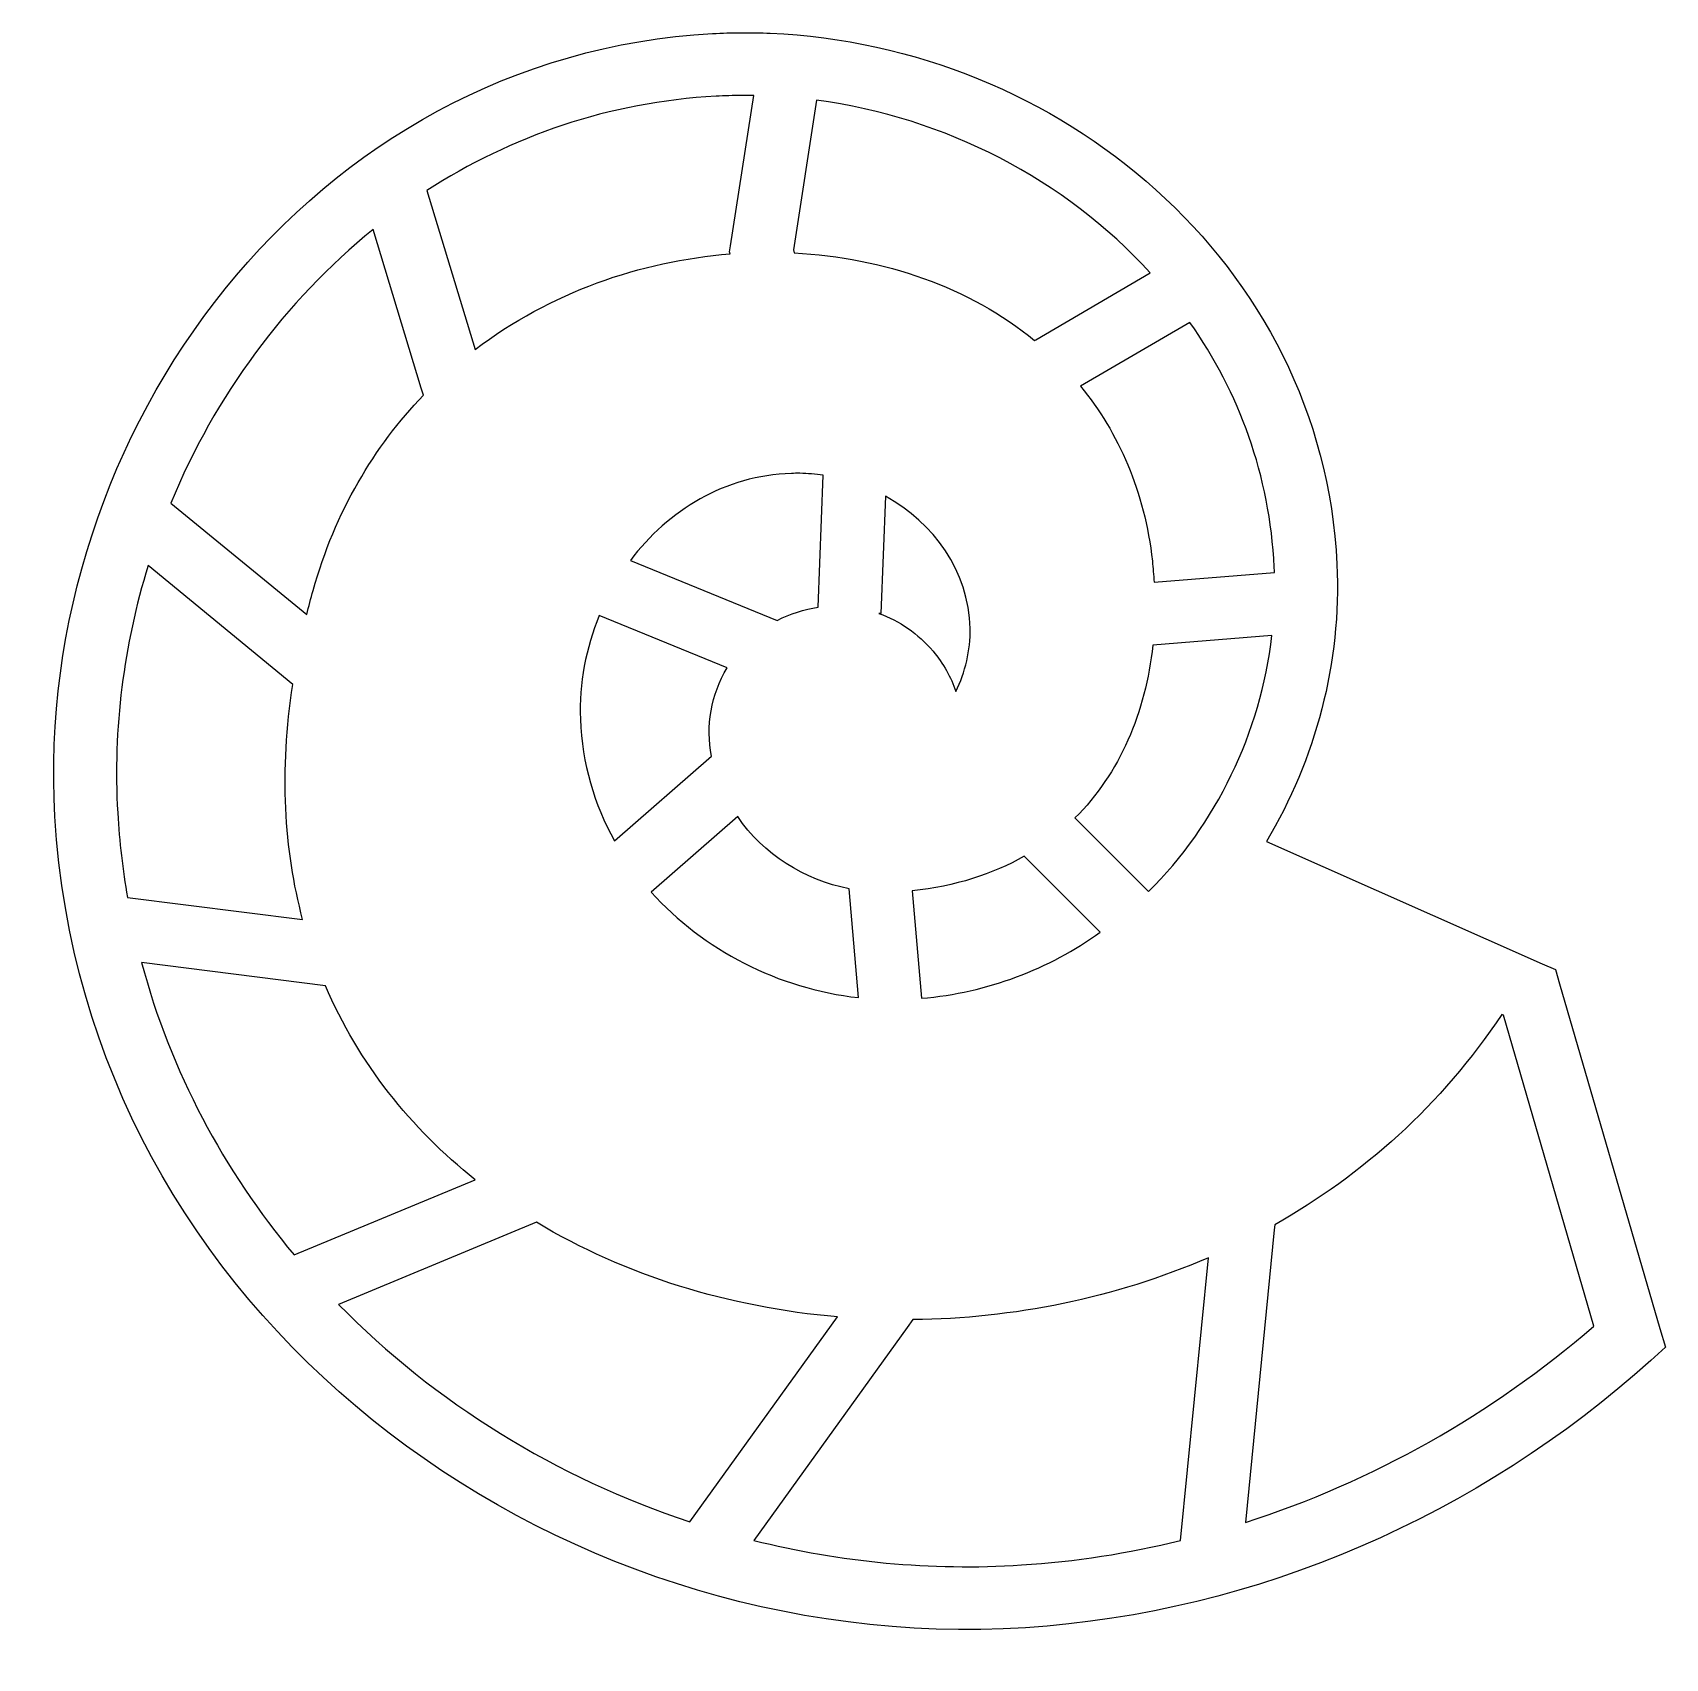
# Model space of a CAD drawing. Header units: centimetres. Extents: x -10.3 to 10.2, y -10.4 to 10.
import ezdxf

# ---------------------------------------------------------------- set-up
doc = ezdxf.new("R2010")
doc.units = ezdxf.units.CM
doc.header["$MEASUREMENT"] = 0
doc.layers.add('Layer 1', color=7, linetype='Continuous')

msp = doc.modelspace()

# ---------------------------------------------------------------- linework, layer by layer
at = {"layer": 'Layer 1'}
for points, knots in [([(-1.44425, 10.04386), (-1.5651, 10.04331), (-1.68558, 10.03998), (-1.80664, 10.03332), (-1.80664, 10.03332), (-6.83104, 9.75784), (-10.34001, 5.04211), (-10.05976, 0.2043), (-10.05976, 0.2043), (-9.69884, -6.02213), (-3.8668, -10.36037), (2.12168, -9.97534), (2.12168, -9.97534), (2.12168, -9.97534), (2.12295, -9.97534), (2.12295, -9.97534), (2.12295, -9.97534), (5.03149, -9.78786), (7.81073, -8.56482), (9.96885, -6.62037), (9.96885, -6.62037), (9.96885, -6.62037), (10.15203, -6.45566), (10.15203, -6.45566), (10.15203, -6.45566), (10.15203, -6.45566), (10.08351, -6.21847), (10.08351, -6.21847), (10.08351, -6.21847), (10.08351, -6.21847), (8.82505, -1.89225), (8.82505, -1.89225), (8.82505, -1.89225), (8.82505, -1.89225), (8.77373, -1.71565), (8.77373, -1.71565), (8.77373, -1.71565), (8.77373, -1.71565), (8.60632, -1.64186), (8.60632, -1.64186), (8.60632, -1.64186), (8.60632, -1.64186), (5.14449, -0.10938), (5.14449, -0.10938), (5.14449, -0.10938), (5.75989, 0.92192), (6.08897, 2.13859), (6.03002, 3.37213), (6.03002, 3.37213), (5.8487, 7.16624), (2.52485, 9.88708), (-1.08186, 10.0372), (-1.08186, 10.0372), (-1.20204, 10.04226), (-1.3234, 10.04437), (-1.44425, 10.04382), (-1.44425, 10.04382), (-1.44425, 10.04382), (-1.44425, 10.04386), (-1.44425, 10.04386)], [0, 0, 0, 0, 0.0625, 0.0625, 0.0625, 0.0625, 0.125, 0.125, 0.125, 0.125, 0.1875, 0.1875, 0.1875, 0.1875, 0.25, 0.25, 0.25, 0.25, 0.3125, 0.3125, 0.3125, 0.3125, 0.375, 0.375, 0.375, 0.375, 0.4375, 0.4375, 0.4375, 0.4375, 0.5, 0.5, 0.5, 0.5, 0.5625, 0.5625, 0.5625, 0.5625, 0.625, 0.625, 0.625, 0.625, 0.6875, 0.6875, 0.6875, 0.6875, 0.75, 0.75, 0.75, 0.75, 0.8125, 0.8125, 0.8125, 0.8125, 0.875, 0.875, 0.875, 0.875, 1, 1, 1, 1]), ([(-1.43898, 9.25587), (-1.38947, 9.25617), (-1.33946, 9.25524), (-1.29013, 9.2546), (-1.29013, 9.2546), (-1.29013, 9.2546), (-1.5813, 7.36759), (-1.5813, 7.36759), (-1.5813, 7.36759), (-1.5813, 7.36759), (-1.59311, 7.2938), (-1.59311, 7.2938), (-1.59311, 7.2938), (-1.59311, 7.2938), (-1.58657, 7.2674), (-1.58657, 7.2674), (-1.58657, 7.2674), (-2.71385, 7.17859), (-3.84483, 6.78234), (-4.78606, 6.06823), (-4.78606, 6.06823), (-4.78606, 6.06823), (-5.39222, 8.06193), (-5.39222, 8.06193), (-5.39222, 8.06193), (-4.33591, 8.74387), (-3.10777, 9.17289), (-1.76312, 9.24664), (-1.76312, 9.24664), (-1.65487, 9.25263), (-1.5468, 9.25528), (-1.43897, 9.25592), (-1.43897, 9.25592), (-1.43897, 9.25592), (-1.43898, 9.25587), (-1.43898, 9.25587)], [0, 0, 0, 0, 0.1, 0.1, 0.1, 0.1, 0.2, 0.2, 0.2, 0.2, 0.3, 0.3, 0.3, 0.3, 0.4, 0.4, 0.4, 0.4, 0.5, 0.5, 0.5, 0.5, 0.6, 0.6, 0.6, 0.6, 0.7, 0.7, 0.7, 0.7, 0.8, 0.8, 0.8, 0.8, 1, 1, 1, 1]), ([(-0.50074, 9.19658), (1.11303, 8.98237), (2.61969, 8.20045), (3.6857, 7.0302), (3.6857, 7.0302), (3.6857, 7.0302), (2.25199, 6.18937), (2.25199, 6.18937), (2.25199, 6.18937), (2.25199, 6.18937), (2.23622, 6.18018), (2.23622, 6.18018), (2.23622, 6.18018), (1.41723, 6.85078), (0.34397, 7.22131), (-0.78267, 7.2792), (-0.78267, 7.2792), (-0.78267, 7.2792), (-0.79195, 7.31875), (-0.79195, 7.31875), (-0.79195, 7.31875), (-0.79195, 7.31875), (-0.5007, 9.19649), (-0.5007, 9.19649), (-0.5007, 9.19649), (-0.5007, 9.19649), (-0.50074, 9.19658), (-0.50074, 9.19658)], [0, 0, 0, 0, 0.125, 0.125, 0.125, 0.125, 0.25, 0.25, 0.25, 0.25, 0.375, 0.375, 0.375, 0.375, 0.5, 0.5, 0.5, 0.5, 0.625, 0.625, 0.625, 0.625, 0.75, 0.75, 0.75, 0.75, 1, 1, 1, 1]), ([(-6.06692, 7.57311), (-6.06692, 7.57311), (-5.46206, 5.58067), (-5.46206, 5.58067), (-5.46206, 5.58067), (-5.46206, 5.58067), (-5.43575, 5.49237), (-5.43575, 5.49237), (-5.43575, 5.49237), (-6.05309, 4.85125), (-6.54118, 4.03547), (-6.82071, 3.04136), (-6.82071, 3.04136), (-6.84917, 2.94016), (-6.8749, 2.83938), (-6.89977, 2.73961), (-6.89977, 2.73961), (-6.89977, 2.73961), (-8.60631, 4.14035), (-8.60631, 4.14035), (-8.60631, 4.14035), (-8.05096, 5.48201), (-7.17795, 6.67675), (-6.06695, 7.57308), (-6.06695, 7.57308), (-6.06695, 7.57308), (-6.06692, 7.57311), (-6.06692, 7.57311)], [0, 0, 0, 0, 0.125, 0.125, 0.125, 0.125, 0.25, 0.25, 0.25, 0.25, 0.375, 0.375, 0.375, 0.375, 0.5, 0.5, 0.5, 0.5, 0.625, 0.625, 0.625, 0.625, 0.75, 0.75, 0.75, 0.75, 1, 1, 1, 1]), ([(4.18517, 6.40827), (4.80112, 5.52978), (5.18826, 4.48701), (5.24333, 3.33524), (5.24333, 3.33524), (5.24438, 3.31331), (5.24519, 3.29122), (5.24594, 3.26933), (5.24594, 3.26933), (5.24594, 3.26933), (3.73447, 3.14814), (3.73447, 3.14814), (3.73447, 3.14814), (3.72924, 3.2356), (3.7233, 3.32356), (3.71339, 3.41169), (3.71339, 3.41169), (3.61505, 4.28963), (3.29087, 5.02242), (2.8134, 5.60569), (2.8134, 5.60569), (2.8134, 5.60569), (4.18512, 6.40827), (4.18512, 6.40827), (4.18512, 6.40827), (4.18512, 6.40827), (4.18517, 6.40827), (4.18517, 6.40827)], [0, 0, 0, 0, 0.125, 0.125, 0.125, 0.125, 0.25, 0.25, 0.25, 0.25, 0.375, 0.375, 0.375, 0.375, 0.5, 0.5, 0.5, 0.5, 0.625, 0.625, 0.625, 0.625, 0.75, 0.75, 0.75, 0.75, 1, 1, 1, 1]), ([(-0.71158, 4.51324), (-0.6127, 4.51164), (-0.51487, 4.5027), (-0.41767, 4.48823), (-0.41767, 4.48823), (-0.41767, 4.48823), (-0.47966, 2.83187), (-0.47966, 2.83187), (-0.47966, 2.83187), (-0.6571, 2.80699), (-0.83126, 2.75289), (-0.99495, 2.66712), (-0.99495, 2.66712), (-0.99495, 2.66712), (-2.83845, 3.41826), (-2.83845, 3.41826), (-2.83845, 3.41826), (-2.3633, 4.0512), (-1.65134, 4.48578), (-0.817, 4.51197), (-0.817, 4.51197), (-0.78183, 4.51307), (-0.74666, 4.51387), (-0.71158, 4.51324)], [0, 0, 0, 0, 0.14285714, 0.14285714, 0.14285714, 0.14285714, 0.28571429, 0.28571429, 0.28571429, 0.28571429, 0.42857143, 0.42857143, 0.42857143, 0.42857143, 0.57142857, 0.57142857, 0.57142857, 0.57142857, 0.71428571, 0.71428571, 0.71428571, 0.71428571, 1, 1, 1, 1]), ([(0.36243, 4.22468), (0.96881, 3.88999), (1.40955, 3.29015), (1.42578, 2.56567), (1.42578, 2.56567), (1.43189, 2.29428), (1.36514, 2.01706), (1.24792, 1.77502), (1.24792, 1.77502), (1.18593, 1.95508), (1.09063, 2.12662), (0.96063, 2.28104), (0.96063, 2.28104), (0.7734, 2.50343), (0.53726, 2.66236), (0.28206, 2.75416), (0.28206, 2.75416), (0.28206, 2.75416), (0.30707, 2.75277), (0.30707, 2.75277), (0.30707, 2.75277), (0.30707, 2.75277), (0.36248, 4.22473), (0.36248, 4.22473), (0.36248, 4.22473), (0.36248, 4.22473), (0.36243, 4.22468), (0.36243, 4.22468)], [0, 0, 0, 0, 0.125, 0.125, 0.125, 0.125, 0.25, 0.25, 0.25, 0.25, 0.375, 0.375, 0.375, 0.375, 0.5, 0.5, 0.5, 0.5, 0.625, 0.625, 0.625, 0.625, 0.75, 0.75, 0.75, 0.75, 1, 1, 1, 1]), ([(-8.89091, 3.35497), (-8.89091, 3.35497), (-7.07634, 1.86328), (-7.07634, 1.86328), (-7.07634, 1.86328), (-7.24092, 0.77678), (-7.18471, -0.20919), (-6.9511, -1.08713), (-6.9511, -1.08713), (-6.9511, -1.08713), (-9.15045, -0.81047), (-9.15045, -0.81047), (-9.15045, -0.81047), (-9.21024, -0.46385), (-9.25207, -0.1104), (-9.27299, 0.25039), (-9.27299, 0.25039), (-9.33434, 1.30965), (-9.19751, 2.36271), (-8.89086, 3.35501), (-8.89086, 3.35501), (-8.89086, 3.35501), (-8.89091, 3.35497), (-8.89091, 3.35497)], [0, 0, 0, 0, 0.14285714, 0.14285714, 0.14285714, 0.14285714, 0.28571429, 0.28571429, 0.28571429, 0.28571429, 0.42857143, 0.42857143, 0.42857143, 0.42857143, 0.57142857, 0.57142857, 0.57142857, 0.57142857, 0.71428571, 0.71428571, 0.71428571, 0.71428571, 1, 1, 1, 1]), ([(-3.22851, 2.72772), (-3.22851, 2.72772), (-1.62478, 2.0715), (-1.62478, 2.0715), (-1.62478, 2.0715), (-1.82466, 1.73626), (-1.89204, 1.34018), (-1.82116, 0.96193), (-1.82116, 0.96193), (-1.82116, 0.96193), (-3.03745, -0.09754), (-3.03745, -0.09754), (-3.03745, -0.09754), (-3.29122, 0.35669), (-3.44564, 0.87123), (-3.46575, 1.42843), (-3.46575, 1.42843), (-3.48194, 1.8768), (-3.39588, 2.32138), (-3.22856, 2.72775), (-3.22856, 2.72775), (-3.22856, 2.72775), (-3.22851, 2.72772), (-3.22851, 2.72772)], [0, 0, 0, 0, 0.14285714, 0.14285714, 0.14285714, 0.14285714, 0.28571429, 0.28571429, 0.28571429, 0.28571429, 0.42857143, 0.42857143, 0.42857143, 0.42857143, 0.57142857, 0.57142857, 0.57142857, 0.57142857, 0.71428571, 0.71428571, 0.71428571, 0.71428571, 1, 1, 1, 1]), ([(5.21436, 2.47737), (5.07297, 1.25509), (4.51311, 0.10395), (3.66469, -0.73667), (3.66469, -0.73667), (3.66469, -0.73667), (2.74092, 0.18723), (2.74092, 0.18723), (2.74092, 0.18723), (3.30471, 0.74671), (3.62864, 1.51206), (3.71871, 2.35622), (3.71871, 2.35622), (3.71871, 2.35622), (5.21432, 2.47745), (5.21432, 2.47745), (5.21432, 2.47745), (5.21432, 2.47745), (5.21436, 2.47737), (5.21436, 2.47737)], [0, 0, 0, 0, 0.16666667, 0.16666667, 0.16666667, 0.16666667, 0.33333333, 0.33333333, 0.33333333, 0.33333333, 0.5, 0.5, 0.5, 0.5, 0.66666667, 0.66666667, 0.66666667, 0.66666667, 1, 1, 1, 1]), ([(-1.49034, 0.20557), (-1.17421, -0.26874), (-0.64795, -0.59001), (-0.09357, -0.70231), (-0.09357, -0.70231), (-0.09357, -0.70231), (0.02374, -2.06754), (0.02374, -2.06754), (0.02374, -2.06754), (-0.981, -1.9552), (-1.92387, -1.47225), (-2.57617, -0.74195), (-2.57617, -0.74195), (-2.57617, -0.74195), (-1.49034, 0.20556), (-1.49034, 0.20556), (-1.49034, 0.20556), (-1.49034, 0.20556), (-1.49034, 0.20557), (-1.49034, 0.20557)], [0, 0, 0, 0, 0.16666667, 0.16666667, 0.16666667, 0.16666667, 0.33333333, 0.33333333, 0.33333333, 0.33333333, 0.5, 0.5, 0.5, 0.5, 0.66666667, 0.66666667, 0.66666667, 0.66666667, 1, 1, 1, 1]), ([(2.10574, -0.29256), (2.10574, -0.29256), (3.05979, -1.24661), (3.05979, -1.24661), (3.05979, -1.24661), (2.4139, -1.70708), (1.65298, -2.00681), (0.81435, -2.07546), (0.81435, -2.07546), (0.81435, -2.07546), (0.69974, -0.72608), (0.69974, -0.72608), (0.69974, -0.72608), (1.24147, -0.67029), (1.70958, -0.51802), (2.10579, -0.29247), (2.10579, -0.29247), (2.10579, -0.29247), (2.10574, -0.29256), (2.10574, -0.29256)], [0, 0, 0, 0, 0.16666667, 0.16666667, 0.16666667, 0.16666667, 0.33333333, 0.33333333, 0.33333333, 0.33333333, 0.5, 0.5, 0.5, 0.5, 0.66666667, 0.66666667, 0.66666667, 0.66666667, 1, 1, 1, 1]), ([(-8.9725, -1.62743), (-8.9725, -1.62743), (-6.66515, -1.91733), (-6.66515, -1.91733), (-6.66515, -1.91733), (-6.24836, -2.89259), (-5.59501, -3.7077), (-4.78475, -4.35253), (-4.78475, -4.35253), (-4.78475, -4.35253), (-7.05912, -5.2973), (-7.05912, -5.2973), (-7.05912, -5.2973), (-7.94085, -4.23762), (-8.60694, -2.99948), (-8.97249, -1.62742), (-8.97249, -1.62742), (-8.97249, -1.62742), (-8.9725, -1.62743), (-8.9725, -1.62743)], [0, 0, 0, 0, 0.16666667, 0.16666667, 0.16666667, 0.16666667, 0.33333333, 0.33333333, 0.33333333, 0.33333333, 0.5, 0.5, 0.5, 0.5, 0.66666667, 0.66666667, 0.66666667, 0.66666667, 1, 1, 1, 1]), ([(8.09878, -2.27834), (8.09878, -2.27834), (8.1186, -2.28762), (8.1186, -2.28762), (8.1186, -2.28762), (8.1186, -2.28762), (9.25317, -6.19081), (9.25317, -6.19081), (9.25317, -6.19081), (7.97573, -7.2973), (6.48079, -8.14234), (4.88086, -8.65367), (4.88086, -8.65367), (4.88086, -8.65367), (5.24325, -4.98367), (5.24325, -4.98367), (5.24325, -4.98367), (5.24325, -4.98367), (5.24983, -4.9178), (5.24983, -4.9178), (5.24983, -4.9178), (6.35421, -4.29392), (7.33942, -3.41886), (8.09882, -2.27834), (8.09882, -2.27834), (8.09882, -2.27834), (8.09878, -2.27834), (8.09878, -2.27834)], [0, 0, 0, 0, 0.125, 0.125, 0.125, 0.125, 0.25, 0.25, 0.25, 0.25, 0.375, 0.375, 0.375, 0.375, 0.5, 0.5, 0.5, 0.5, 0.625, 0.625, 0.625, 0.625, 0.75, 0.75, 0.75, 0.75, 1, 1, 1, 1]), ([(-4.01523, -4.88752), (-2.90895, -5.5547), (-1.59993, -5.95745), (-0.23728, -6.0748), (-0.23728, -6.0748), (-0.23728, -6.0748), (-2.09267, -8.64705), (-2.09267, -8.64705), (-2.09267, -8.64705), (-3.76396, -8.09397), (-5.2893, -7.15418), (-6.50049, -5.91802), (-6.50049, -5.91802), (-6.50049, -5.91802), (-4.01528, -4.88752), (-4.01528, -4.88752), (-4.01528, -4.88752), (-4.01528, -4.88752), (-4.01523, -4.88752), (-4.01523, -4.88752)], [0, 0, 0, 0, 0.16666667, 0.16666667, 0.16666667, 0.16666667, 0.33333333, 0.33333333, 0.33333333, 0.33333333, 0.5, 0.5, 0.5, 0.5, 0.66666667, 0.66666667, 0.66666667, 0.66666667, 1, 1, 1, 1]), ([(4.41701, -5.33155), (4.41701, -5.33155), (4.06516, -8.88294), (4.06516, -8.88294), (4.06516, -8.88294), (3.41198, -9.04174), (2.74509, -9.14531), (2.07146, -9.18866), (2.07146, -9.18866), (0.93107, -9.26212), (-0.20291, -9.15181), (-1.28882, -8.88033), (-1.28882, -8.88033), (-1.28882, -8.88033), (0.6364, -6.20924), (0.6364, -6.20924), (0.6364, -6.20924), (0.6364, -6.20924), (0.70893, -6.10909), (0.70893, -6.10909), (0.70893, -6.10909), (1.96608, -6.0956), (3.23985, -5.84217), (4.41701, -5.3316), (4.41701, -5.3316), (4.41701, -5.3316), (4.41701, -5.33155), (4.41701, -5.33155)], [0, 0, 0, 0, 0.125, 0.125, 0.125, 0.125, 0.25, 0.25, 0.25, 0.25, 0.375, 0.375, 0.375, 0.375, 0.5, 0.5, 0.5, 0.5, 0.625, 0.625, 0.625, 0.625, 0.75, 0.75, 0.75, 0.75, 1, 1, 1, 1])]:
    msp.add_open_spline(points, degree=3, knots=knots, dxfattribs=at)

doc.saveas('drawing.dxf')
